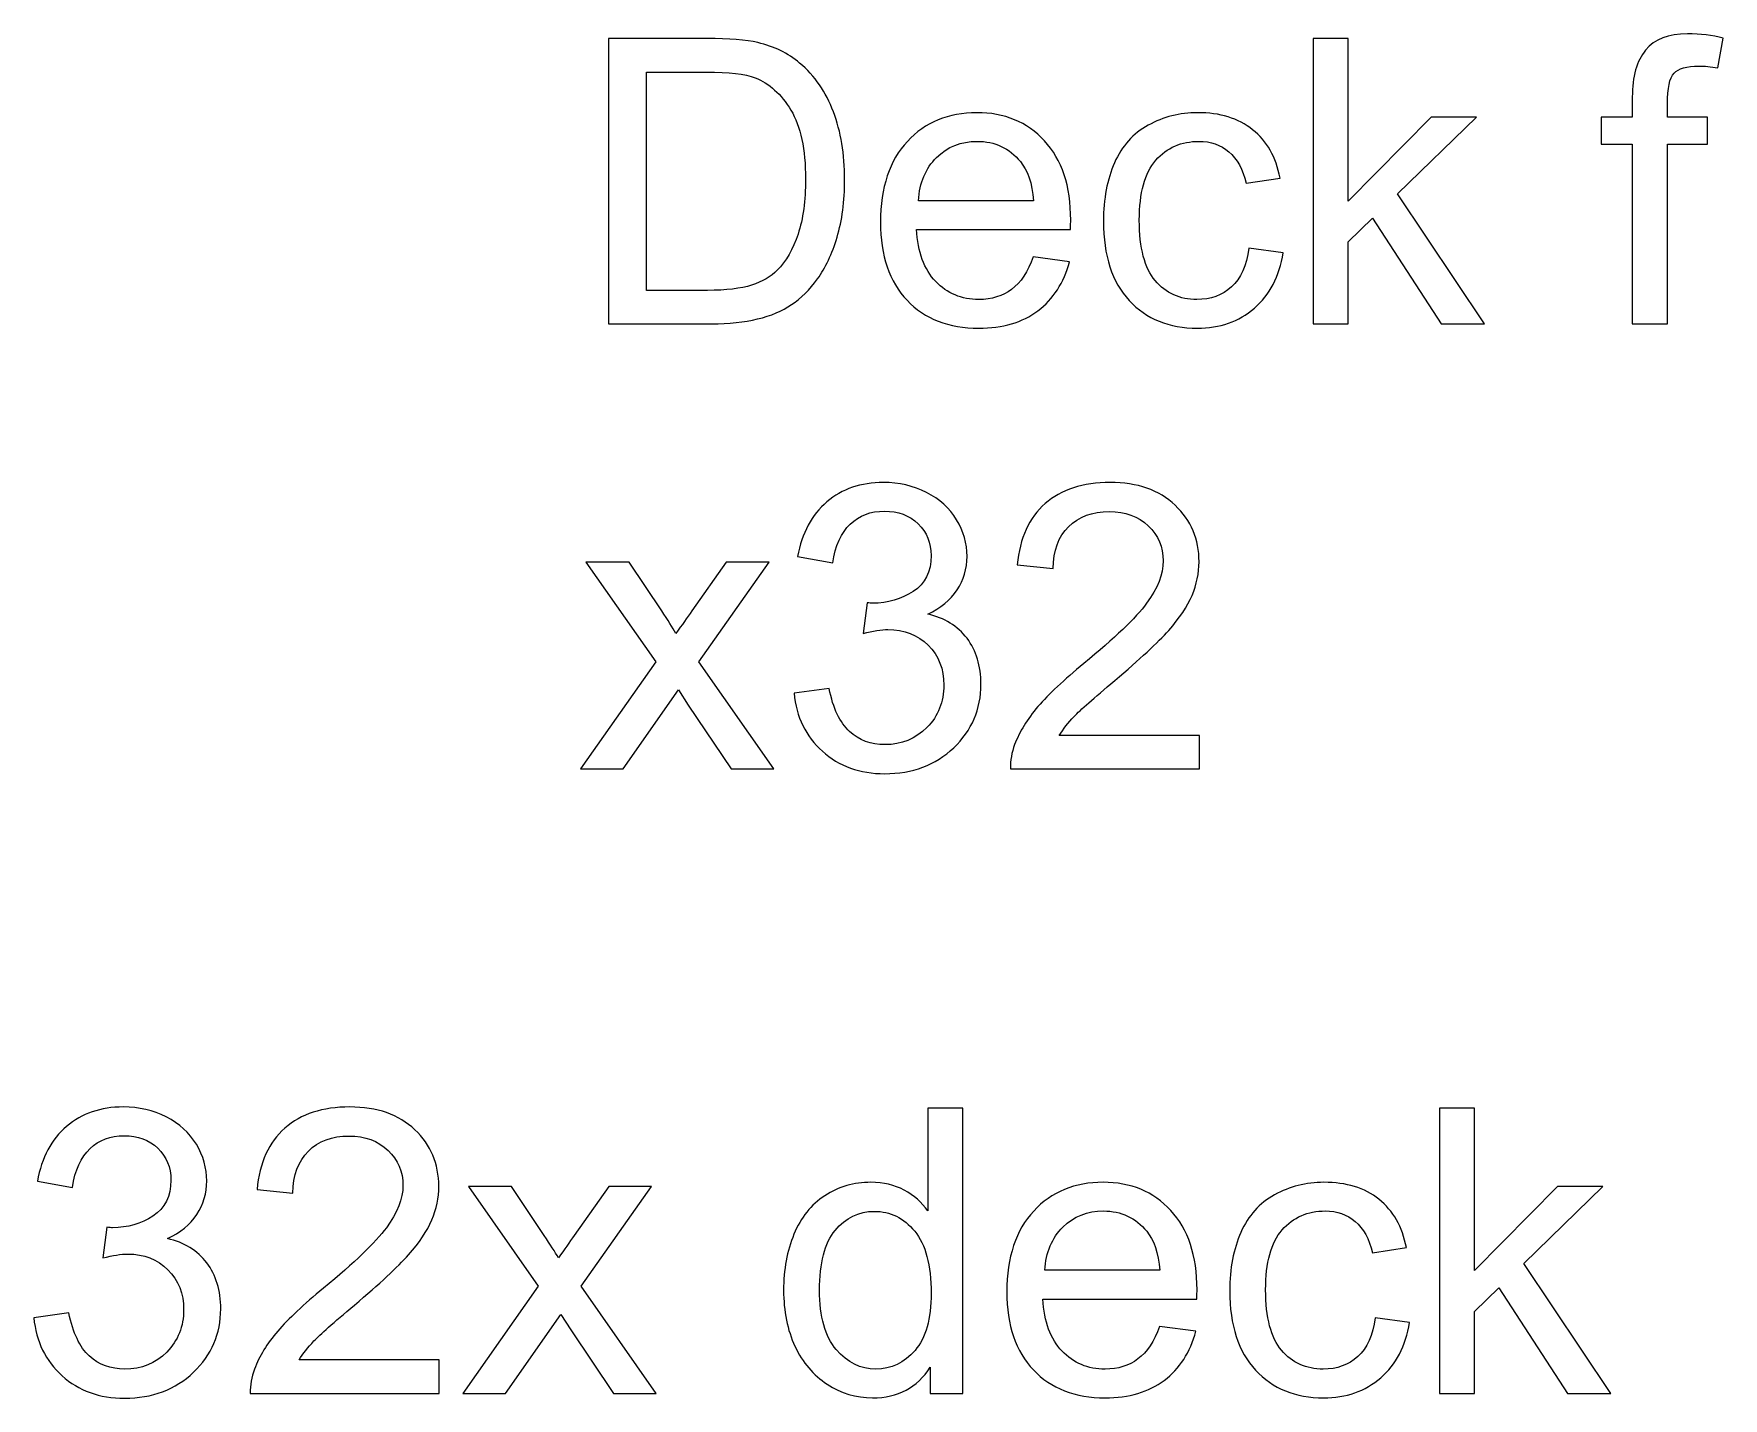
# Model space of a CAD drawing. Header units: inches. Extents: x -60.4 to -14.9, y -20.3 to 14.1.
# Drawn here: x -33.434 to -32.728, y 8.325 to 8.896 of the extents above; entities that cross this region are included whole.
import ezdxf

# ---------------------------------------------------------------- set-up
doc = ezdxf.new("R2010")
doc.units = ezdxf.units.IN
doc.header["$MEASUREMENT"] = 0
doc.layers.add('Master Desktop', color=7, linetype='Continuous', plot=False)

msp = doc.modelspace()

# ---------------------------------------------------------------- linework, layer by layer
at = {"layer": 'Master Desktop', "color": 155}
for points, knots in [([(-33.19383, 8.7748), (-33.19383, 8.7748), (-33.19383, 8.89413), (-33.19383, 8.89413), (-33.19383, 8.89413), (-33.19383, 8.89413), (-33.15272, 8.89413), (-33.15272, 8.89413), (-33.15272, 8.89413), (-33.14344, 8.89413), (-33.13636, 8.89358), (-33.13147, 8.89244), (-33.13147, 8.89244), (-33.12463, 8.89086), (-33.1188, 8.888), (-33.11397, 8.88389), (-33.11397, 8.88389), (-33.10766, 8.87855), (-33.10297, 8.87178), (-33.09986, 8.8635), (-33.09986, 8.8635), (-33.09672, 8.85522), (-33.09516, 8.84575), (-33.09516, 8.83511), (-33.09516, 8.83511), (-33.09516, 8.82605), (-33.09622, 8.81802), (-33.09833, 8.81102), (-33.09833, 8.81102), (-33.10044, 8.80402), (-33.10316, 8.79822), (-33.10647, 8.79364), (-33.10647, 8.79364), (-33.1098, 8.78905), (-33.11341, 8.78544), (-33.11736, 8.78283), (-33.11736, 8.78283), (-33.12127, 8.78019), (-33.12602, 8.77819), (-33.13158, 8.77683), (-33.13158, 8.77683), (-33.13716, 8.77547), (-33.14355, 8.7748), (-33.15077, 8.7748), (-33.15077, 8.7748), (-33.15077, 8.7748), (-33.19383, 8.7748), (-33.19383, 8.7748)], [0, 0, 0, 0, 0.076923, 0.076923, 0.076923, 0.076923, 0.153846, 0.153846, 0.153846, 0.153846, 0.230769, 0.230769, 0.230769, 0.230769, 0.307692, 0.307692, 0.307692, 0.307692, 0.384615, 0.384615, 0.384615, 0.384615, 0.461538, 0.461538, 0.461538, 0.461538, 0.538462, 0.538462, 0.538462, 0.538462, 0.615385, 0.615385, 0.615385, 0.615385, 0.692308, 0.692308, 0.692308, 0.692308, 0.769231, 0.769231, 0.769231, 0.769231, 0.846154, 0.846154, 0.846154, 0.846154, 1, 1, 1, 1]), ([(-32.89922, 8.7748), (-32.89922, 8.7748), (-32.89922, 8.89413), (-32.89922, 8.89413), (-32.89922, 8.89413), (-32.89922, 8.89413), (-32.88456, 8.89413), (-32.88456, 8.89413), (-32.88456, 8.89413), (-32.88456, 8.89413), (-32.88456, 8.82617), (-32.88456, 8.82617), (-32.88456, 8.82617), (-32.88456, 8.82617), (-32.84989, 8.8613), (-32.84989, 8.8613), (-32.84989, 8.8613), (-32.84989, 8.8613), (-32.83094, 8.8613), (-32.83094, 8.8613), (-32.83094, 8.8613), (-32.83094, 8.8613), (-32.86394, 8.82917), (-32.86394, 8.82917), (-32.86394, 8.82917), (-32.86394, 8.82917), (-32.82761, 8.7748), (-32.82761, 8.7748), (-32.82761, 8.7748), (-32.82761, 8.7748), (-32.84567, 8.7748), (-32.84567, 8.7748), (-32.84567, 8.7748), (-32.84567, 8.7748), (-32.87439, 8.819), (-32.87439, 8.819), (-32.87439, 8.819), (-32.87439, 8.819), (-32.88456, 8.80911), (-32.88456, 8.80911), (-32.88456, 8.80911), (-32.88456, 8.80911), (-32.88456, 8.7748), (-32.88456, 8.7748), (-32.88456, 8.7748), (-32.88456, 8.7748), (-32.89922, 8.7748), (-32.89922, 8.7748)], [0, 0, 0, 0, 0.076923, 0.076923, 0.076923, 0.076923, 0.153846, 0.153846, 0.153846, 0.153846, 0.230769, 0.230769, 0.230769, 0.230769, 0.307692, 0.307692, 0.307692, 0.307692, 0.384615, 0.384615, 0.384615, 0.384615, 0.461538, 0.461538, 0.461538, 0.461538, 0.538462, 0.538462, 0.538462, 0.538462, 0.615385, 0.615385, 0.615385, 0.615385, 0.692308, 0.692308, 0.692308, 0.692308, 0.769231, 0.769231, 0.769231, 0.769231, 0.846154, 0.846154, 0.846154, 0.846154, 1, 1, 1, 1]), ([(-32.7658, 8.7748), (-32.7658, 8.7748), (-32.7658, 8.84997), (-32.7658, 8.84997), (-32.7658, 8.84997), (-32.7658, 8.84997), (-32.7788, 8.84997), (-32.7788, 8.84997), (-32.7788, 8.84997), (-32.7788, 8.84997), (-32.7788, 8.8613), (-32.7788, 8.8613), (-32.7788, 8.8613), (-32.7788, 8.8613), (-32.7658, 8.8613), (-32.7658, 8.8613), (-32.7658, 8.8613), (-32.7658, 8.8613), (-32.7658, 8.86967), (-32.7658, 8.86967), (-32.7658, 8.86967), (-32.7658, 8.87822), (-32.76394, 8.88478), (-32.76024, 8.8893), (-32.76024, 8.8893), (-32.75655, 8.89386), (-32.75072, 8.89613), (-32.74272, 8.89613), (-32.74272, 8.89613), (-32.73733, 8.89613), (-32.73236, 8.89552), (-32.7278, 8.8943), (-32.7278, 8.8943), (-32.7278, 8.8943), (-32.73008, 8.88191), (-32.73008, 8.88191), (-32.73008, 8.88191), (-32.73297, 8.88239), (-32.73561, 8.88263), (-32.738, 8.88263), (-32.738, 8.88263), (-32.74305, 8.88263), (-32.74652, 8.88163), (-32.74836, 8.87963), (-32.74836, 8.87963), (-32.75022, 8.87763), (-32.75113, 8.87339), (-32.75113, 8.86689), (-32.75113, 8.86689), (-32.75113, 8.86689), (-32.75113, 8.8613), (-32.75113, 8.8613), (-32.75113, 8.8613), (-32.75113, 8.8613), (-32.7343, 8.8613), (-32.7343, 8.8613), (-32.7343, 8.8613), (-32.7343, 8.8613), (-32.7343, 8.84997), (-32.7343, 8.84997), (-32.7343, 8.84997), (-32.7343, 8.84997), (-32.75113, 8.84997), (-32.75113, 8.84997), (-32.75113, 8.84997), (-32.75113, 8.84997), (-32.75113, 8.7748), (-32.75113, 8.7748), (-32.75113, 8.7748), (-32.75113, 8.7748), (-32.7658, 8.7748), (-32.7658, 8.7748)], [0, 0, 0, 0, 0.052632, 0.052632, 0.052632, 0.052632, 0.105263, 0.105263, 0.105263, 0.105263, 0.157895, 0.157895, 0.157895, 0.157895, 0.210526, 0.210526, 0.210526, 0.210526, 0.263158, 0.263158, 0.263158, 0.263158, 0.315789, 0.315789, 0.315789, 0.315789, 0.368421, 0.368421, 0.368421, 0.368421, 0.421053, 0.421053, 0.421053, 0.421053, 0.473684, 0.473684, 0.473684, 0.473684, 0.526316, 0.526316, 0.526316, 0.526316, 0.578947, 0.578947, 0.578947, 0.578947, 0.631579, 0.631579, 0.631579, 0.631579, 0.684211, 0.684211, 0.684211, 0.684211, 0.736842, 0.736842, 0.736842, 0.736842, 0.789474, 0.789474, 0.789474, 0.789474, 0.842105, 0.842105, 0.842105, 0.842105, 0.894737, 0.894737, 0.894737, 0.894737, 1, 1, 1, 1]), ([(-33.178, 8.7888), (-33.178, 8.7888), (-33.15255, 8.7888), (-33.15255, 8.7888), (-33.15255, 8.7888), (-33.14469, 8.7888), (-33.13852, 8.78952), (-33.13405, 8.791), (-33.13405, 8.791), (-33.12958, 8.79247), (-33.12602, 8.79452), (-33.12336, 8.79719), (-33.12336, 8.79719), (-33.11963, 8.80094), (-33.11672, 8.806), (-33.11463, 8.81233), (-33.11463, 8.81233), (-33.11255, 8.81867), (-33.1115, 8.82633), (-33.1115, 8.83536), (-33.1115, 8.83536), (-33.1115, 8.84786), (-33.11355, 8.85747), (-33.11763, 8.86419), (-33.11763, 8.86419), (-33.12172, 8.87091), (-33.12669, 8.87541), (-33.13255, 8.87769), (-33.13255, 8.87769), (-33.13677, 8.87933), (-33.14358, 8.88013), (-33.15297, 8.88013), (-33.15297, 8.88013), (-33.15297, 8.88013), (-33.178, 8.88013), (-33.178, 8.88013), (-33.178, 8.88013), (-33.178, 8.88013), (-33.178, 8.7888), (-33.178, 8.7888)], [0, 0, 0, 0, 0.090909, 0.090909, 0.090909, 0.090909, 0.181818, 0.181818, 0.181818, 0.181818, 0.272727, 0.272727, 0.272727, 0.272727, 0.363636, 0.363636, 0.363636, 0.363636, 0.454545, 0.454545, 0.454545, 0.454545, 0.545455, 0.545455, 0.545455, 0.545455, 0.636364, 0.636364, 0.636364, 0.636364, 0.727273, 0.727273, 0.727273, 0.727273, 0.818182, 0.818182, 0.818182, 0.818182, 1, 1, 1, 1]), ([(-33.0163, 8.8028), (-33.0163, 8.8028), (-33.00114, 8.8008), (-33.00114, 8.8008), (-33.00114, 8.8008), (-33.0035, 8.792), (-33.00791, 8.78514), (-33.01436, 8.78028), (-33.01436, 8.78028), (-33.0208, 8.77541), (-33.02903, 8.77297), (-33.03906, 8.77297), (-33.03906, 8.77297), (-33.05167, 8.77297), (-33.06167, 8.77686), (-33.06906, 8.78464), (-33.06906, 8.78464), (-33.07644, 8.79239), (-33.08014, 8.8033), (-33.08014, 8.81733), (-33.08014, 8.81733), (-33.08014, 8.83183), (-33.07641, 8.84311), (-33.06894, 8.85111), (-33.06894, 8.85111), (-33.06147, 8.85913), (-33.05178, 8.86313), (-33.03986, 8.86313), (-33.03986, 8.86313), (-33.02833, 8.86313), (-33.01891, 8.85922), (-33.01161, 8.85136), (-33.01161, 8.85136), (-33.0043, 8.8435), (-33.00064, 8.83244), (-33.00064, 8.81819), (-33.00064, 8.81819), (-33.00064, 8.81733), (-33.00067, 8.81602), (-33.00072, 8.8143), (-33.00072, 8.8143), (-33.00072, 8.8143), (-33.06514, 8.8143), (-33.06514, 8.8143), (-33.06514, 8.8143), (-33.06458, 8.80483), (-33.06191, 8.79755), (-33.05708, 8.79252), (-33.05708, 8.79252), (-33.05228, 8.7875), (-33.04625, 8.78497), (-33.03906, 8.78497), (-33.03906, 8.78497), (-33.03369, 8.78497), (-33.02911, 8.78639), (-33.02533, 8.78922), (-33.02533, 8.78922), (-33.02153, 8.79205), (-33.01853, 8.79658), (-33.0163, 8.8028)], [0, 0, 0, 0, 0.0625, 0.0625, 0.0625, 0.0625, 0.125, 0.125, 0.125, 0.125, 0.1875, 0.1875, 0.1875, 0.1875, 0.25, 0.25, 0.25, 0.25, 0.3125, 0.3125, 0.3125, 0.3125, 0.375, 0.375, 0.375, 0.375, 0.4375, 0.4375, 0.4375, 0.4375, 0.5, 0.5, 0.5, 0.5, 0.5625, 0.5625, 0.5625, 0.5625, 0.625, 0.625, 0.625, 0.625, 0.6875, 0.6875, 0.6875, 0.6875, 0.75, 0.75, 0.75, 0.75, 0.8125, 0.8125, 0.8125, 0.8125, 0.875, 0.875, 0.875, 0.875, 1, 1, 1, 1]), ([(-32.92611, 8.80647), (-32.92611, 8.80647), (-32.91178, 8.80447), (-32.91178, 8.80447), (-32.91178, 8.80447), (-32.91336, 8.79461), (-32.91736, 8.78691), (-32.92383, 8.78133), (-32.92383, 8.78133), (-32.93031, 8.77575), (-32.93828, 8.77297), (-32.94769, 8.77297), (-32.94769, 8.77297), (-32.9595, 8.77297), (-32.969, 8.77683), (-32.97617, 8.78455), (-32.97617, 8.78455), (-32.98336, 8.79228), (-32.98694, 8.80333), (-32.98694, 8.81772), (-32.98694, 8.81772), (-32.98694, 8.82705), (-32.98539, 8.83519), (-32.9823, 8.84219), (-32.9823, 8.84219), (-32.97922, 8.84917), (-32.97453, 8.85441), (-32.96819, 8.85789), (-32.96819, 8.85789), (-32.96189, 8.86139), (-32.95503, 8.86313), (-32.94758, 8.86313), (-32.94758, 8.86313), (-32.93822, 8.86313), (-32.93053, 8.86078), (-32.92458, 8.85602), (-32.92458, 8.85602), (-32.91861, 8.85128), (-32.91478, 8.84452), (-32.91311, 8.8358), (-32.91311, 8.8358), (-32.91311, 8.8358), (-32.92728, 8.83364), (-32.92728, 8.83364), (-32.92728, 8.83364), (-32.92864, 8.83944), (-32.93103, 8.8438), (-32.9345, 8.84675), (-32.9345, 8.84675), (-32.93794, 8.84967), (-32.94211, 8.85114), (-32.947, 8.85114), (-32.947, 8.85114), (-32.95439, 8.85114), (-32.96039, 8.8485), (-32.96503, 8.84322), (-32.96503, 8.84322), (-32.96964, 8.83791), (-32.97194, 8.82958), (-32.97194, 8.81814), (-32.97194, 8.81814), (-32.97194, 8.80652), (-32.96972, 8.79811), (-32.96528, 8.79286), (-32.96528, 8.79286), (-32.9608, 8.78761), (-32.955, 8.78497), (-32.94786, 8.78497), (-32.94786, 8.78497), (-32.94208, 8.78497), (-32.93728, 8.78672), (-32.93344, 8.79025), (-32.93344, 8.79025), (-32.92958, 8.79375), (-32.92714, 8.79917), (-32.92611, 8.80647)], [0, 0, 0, 0, 0.05, 0.05, 0.05, 0.05, 0.1, 0.1, 0.1, 0.1, 0.15, 0.15, 0.15, 0.15, 0.2, 0.2, 0.2, 0.2, 0.25, 0.25, 0.25, 0.25, 0.3, 0.3, 0.3, 0.3, 0.35, 0.35, 0.35, 0.35, 0.4, 0.4, 0.4, 0.4, 0.45, 0.45, 0.45, 0.45, 0.5, 0.5, 0.5, 0.5, 0.55, 0.55, 0.55, 0.55, 0.6, 0.6, 0.6, 0.6, 0.65, 0.65, 0.65, 0.65, 0.7, 0.7, 0.7, 0.7, 0.75, 0.75, 0.75, 0.75, 0.8, 0.8, 0.8, 0.8, 0.85, 0.85, 0.85, 0.85, 0.9, 0.9, 0.9, 0.9, 1, 1, 1, 1]), ([(-33.0643, 8.8263), (-33.0643, 8.8263), (-33.01614, 8.8263), (-33.01614, 8.8263), (-33.01614, 8.8263), (-33.01678, 8.83358), (-33.01864, 8.83902), (-33.02167, 8.84267), (-33.02167, 8.84267), (-33.0263, 8.8483), (-33.03236, 8.85114), (-33.03978, 8.85114), (-33.03978, 8.85114), (-33.0465, 8.85114), (-33.05214, 8.84889), (-33.05672, 8.84439), (-33.05672, 8.84439), (-33.06128, 8.83989), (-33.0638, 8.83386), (-33.0643, 8.8263)], [0, 0, 0, 0, 0.166667, 0.166667, 0.166667, 0.166667, 0.333333, 0.333333, 0.333333, 0.333333, 0.5, 0.5, 0.5, 0.5, 0.666667, 0.666667, 0.666667, 0.666667, 1, 1, 1, 1]), ([(-33.11633, 8.62028), (-33.11633, 8.62028), (-33.10166, 8.62228), (-33.10166, 8.62228), (-33.10166, 8.62228), (-33.09996, 8.61394), (-33.09713, 8.60794), (-33.09311, 8.60428), (-33.09311, 8.60428), (-33.08908, 8.60061), (-33.08413, 8.59878), (-33.07827, 8.59878), (-33.07827, 8.59878), (-33.07133, 8.59878), (-33.06546, 8.60117), (-33.06074, 8.60594), (-33.06074, 8.60594), (-33.05602, 8.61072), (-33.05366, 8.61664), (-33.05366, 8.62369), (-33.05366, 8.62369), (-33.05366, 8.63042), (-33.05585, 8.63597), (-33.06027, 8.64036), (-33.06027, 8.64036), (-33.06466, 8.64472), (-33.07024, 8.64691), (-33.07705, 8.64691), (-33.07705, 8.64691), (-33.07983, 8.64691), (-33.08327, 8.64636), (-33.08741, 8.64528), (-33.08741, 8.64528), (-33.08741, 8.64528), (-33.08577, 8.65811), (-33.08577, 8.65811), (-33.08577, 8.65811), (-33.0848, 8.658), (-33.08399, 8.65794), (-33.08341, 8.65794), (-33.08341, 8.65794), (-33.07713, 8.65794), (-33.07152, 8.65958), (-33.06649, 8.66283), (-33.06649, 8.66283), (-33.06149, 8.66608), (-33.05899, 8.67108), (-33.05899, 8.67783), (-33.05899, 8.67783), (-33.05899, 8.68319), (-33.06083, 8.68764), (-33.06446, 8.69117), (-33.06446, 8.69117), (-33.06811, 8.69469), (-33.0728, 8.69644), (-33.07855, 8.69644), (-33.07855, 8.69644), (-33.08427, 8.69644), (-33.08902, 8.69464), (-33.09283, 8.69103), (-33.09283, 8.69103), (-33.09663, 8.68741), (-33.09908, 8.682), (-33.10016, 8.67478), (-33.10016, 8.67478), (-33.10016, 8.67478), (-33.11483, 8.67744), (-33.11483, 8.67744), (-33.11483, 8.67744), (-33.11302, 8.68728), (-33.10896, 8.69491), (-33.10261, 8.70033), (-33.10261, 8.70033), (-33.09627, 8.70575), (-33.08835, 8.70844), (-33.07891, 8.70844), (-33.07891, 8.70844), (-33.07241, 8.70844), (-33.06641, 8.70706), (-33.06094, 8.70425), (-33.06094, 8.70425), (-33.05544, 8.70147), (-33.05124, 8.69767), (-33.04835, 8.69286), (-33.04835, 8.69286), (-33.04544, 8.68803), (-33.04399, 8.68291), (-33.04399, 8.6775), (-33.04399, 8.6775), (-33.04399, 8.67236), (-33.04538, 8.66769), (-33.04813, 8.66347), (-33.04813, 8.66347), (-33.05091, 8.65925), (-33.05502, 8.65589), (-33.06044, 8.65339), (-33.06044, 8.65339), (-33.05338, 8.65178), (-33.04791, 8.64839), (-33.04399, 8.64325), (-33.04399, 8.64325), (-33.04011, 8.63814), (-33.03816, 8.63169), (-33.03816, 8.624), (-33.03816, 8.624), (-33.03816, 8.61358), (-33.04196, 8.60472), (-33.04955, 8.59747), (-33.04955, 8.59747), (-33.05716, 8.59022), (-33.06677, 8.58661), (-33.07838, 8.58661), (-33.07838, 8.58661), (-33.08885, 8.58661), (-33.09755, 8.58975), (-33.10446, 8.596), (-33.10446, 8.596), (-33.11141, 8.60225), (-33.11535, 8.61033), (-33.11633, 8.62028)], [0, 0, 0, 0, 0.032258, 0.032258, 0.032258, 0.032258, 0.064516, 0.064516, 0.064516, 0.064516, 0.096774, 0.096774, 0.096774, 0.096774, 0.129032, 0.129032, 0.129032, 0.129032, 0.16129, 0.16129, 0.16129, 0.16129, 0.193548, 0.193548, 0.193548, 0.193548, 0.225806, 0.225806, 0.225806, 0.225806, 0.258065, 0.258065, 0.258065, 0.258065, 0.290323, 0.290323, 0.290323, 0.290323, 0.322581, 0.322581, 0.322581, 0.322581, 0.354839, 0.354839, 0.354839, 0.354839, 0.387097, 0.387097, 0.387097, 0.387097, 0.419355, 0.419355, 0.419355, 0.419355, 0.451613, 0.451613, 0.451613, 0.451613, 0.483871, 0.483871, 0.483871, 0.483871, 0.516129, 0.516129, 0.516129, 0.516129, 0.548387, 0.548387, 0.548387, 0.548387, 0.580645, 0.580645, 0.580645, 0.580645, 0.612903, 0.612903, 0.612903, 0.612903, 0.645161, 0.645161, 0.645161, 0.645161, 0.677419, 0.677419, 0.677419, 0.677419, 0.709677, 0.709677, 0.709677, 0.709677, 0.741935, 0.741935, 0.741935, 0.741935, 0.774194, 0.774194, 0.774194, 0.774194, 0.806452, 0.806452, 0.806452, 0.806452, 0.83871, 0.83871, 0.83871, 0.83871, 0.870968, 0.870968, 0.870968, 0.870968, 0.903226, 0.903226, 0.903226, 0.903226, 0.935484, 0.935484, 0.935484, 0.935484, 1, 1, 1, 1]), ([(-32.9468, 8.60261), (-32.9468, 8.60261), (-32.9468, 8.58861), (-32.9468, 8.58861), (-32.9468, 8.58861), (-32.9468, 8.58861), (-33.0258, 8.58861), (-33.0258, 8.58861), (-33.0258, 8.58861), (-33.02591, 8.59214), (-33.02533, 8.59553), (-33.02408, 8.5988), (-33.02408, 8.5988), (-33.02205, 8.60417), (-33.0188, 8.60947), (-33.01433, 8.61467), (-33.01433, 8.61467), (-33.00985, 8.61986), (-33.00347, 8.62586), (-32.99516, 8.63267), (-32.99516, 8.63267), (-32.98224, 8.6433), (-32.97347, 8.65172), (-32.96889, 8.65794), (-32.96889, 8.65794), (-32.96427, 8.66417), (-32.96197, 8.67006), (-32.96197, 8.67561), (-32.96197, 8.67561), (-32.96197, 8.68141), (-32.96405, 8.6863), (-32.96822, 8.6903), (-32.96822, 8.6903), (-32.97239, 8.69428), (-32.97783, 8.69628), (-32.98452, 8.69628), (-32.98452, 8.69628), (-32.99161, 8.69628), (-32.99727, 8.69417), (-33.00152, 8.68994), (-33.00152, 8.68994), (-33.00577, 8.68575), (-33.00791, 8.67991), (-33.00797, 8.67244), (-33.00797, 8.67244), (-33.00797, 8.67244), (-33.02297, 8.67394), (-33.02297, 8.67394), (-33.02297, 8.67394), (-33.02194, 8.68517), (-33.01805, 8.69372), (-33.01133, 8.69961), (-33.01133, 8.69961), (-33.00458, 8.7055), (-32.99555, 8.70844), (-32.98419, 8.70844), (-32.98419, 8.70844), (-32.97274, 8.70844), (-32.96366, 8.70528), (-32.957, 8.69891), (-32.957, 8.69891), (-32.9503, 8.69256), (-32.94697, 8.68467), (-32.94697, 8.67528), (-32.94697, 8.67528), (-32.94697, 8.6705), (-32.94794, 8.6658), (-32.94991, 8.66119), (-32.94991, 8.66119), (-32.95186, 8.65656), (-32.95511, 8.65169), (-32.95963, 8.64658), (-32.95963, 8.64658), (-32.96419, 8.6415), (-32.97172, 8.63447), (-32.98222, 8.62558), (-32.98222, 8.62558), (-32.99102, 8.61819), (-32.99669, 8.61319), (-32.99919, 8.61056), (-32.99919, 8.61056), (-33.00169, 8.60792), (-33.00374, 8.60528), (-33.00539, 8.60261), (-33.00539, 8.60261), (-33.00539, 8.60261), (-32.9468, 8.60261), (-32.9468, 8.60261)], [0, 0, 0, 0, 0.043478, 0.043478, 0.043478, 0.043478, 0.086957, 0.086957, 0.086957, 0.086957, 0.130435, 0.130435, 0.130435, 0.130435, 0.173913, 0.173913, 0.173913, 0.173913, 0.217391, 0.217391, 0.217391, 0.217391, 0.26087, 0.26087, 0.26087, 0.26087, 0.304348, 0.304348, 0.304348, 0.304348, 0.347826, 0.347826, 0.347826, 0.347826, 0.391304, 0.391304, 0.391304, 0.391304, 0.434783, 0.434783, 0.434783, 0.434783, 0.478261, 0.478261, 0.478261, 0.478261, 0.521739, 0.521739, 0.521739, 0.521739, 0.565217, 0.565217, 0.565217, 0.565217, 0.608696, 0.608696, 0.608696, 0.608696, 0.652174, 0.652174, 0.652174, 0.652174, 0.695652, 0.695652, 0.695652, 0.695652, 0.73913, 0.73913, 0.73913, 0.73913, 0.782609, 0.782609, 0.782609, 0.782609, 0.826087, 0.826087, 0.826087, 0.826087, 0.869565, 0.869565, 0.869565, 0.869565, 0.913043, 0.913043, 0.913043, 0.913043, 1, 1, 1, 1]), ([(-33.20566, 8.58861), (-33.20566, 8.58861), (-33.17408, 8.63342), (-33.17408, 8.63342), (-33.17408, 8.63342), (-33.17408, 8.63342), (-33.20333, 8.67511), (-33.20333, 8.67511), (-33.20333, 8.67511), (-33.20333, 8.67511), (-33.1853, 8.67511), (-33.1853, 8.67511), (-33.1853, 8.67511), (-33.1853, 8.67511), (-33.17163, 8.65469), (-33.17163, 8.65469), (-33.17163, 8.65469), (-33.16911, 8.65086), (-33.16711, 8.64775), (-33.16569, 8.6453), (-33.16569, 8.6453), (-33.16322, 8.64878), (-33.16102, 8.65191), (-33.15905, 8.65472), (-33.15905, 8.65472), (-33.15905, 8.65472), (-33.14466, 8.67511), (-33.14466, 8.67511), (-33.14466, 8.67511), (-33.14466, 8.67511), (-33.12674, 8.67511), (-33.12674, 8.67511), (-33.12674, 8.67511), (-33.12674, 8.67511), (-33.15616, 8.63342), (-33.15616, 8.63342), (-33.15616, 8.63342), (-33.15616, 8.63342), (-33.12483, 8.58861), (-33.12483, 8.58861), (-33.12483, 8.58861), (-33.12483, 8.58861), (-33.14266, 8.58861), (-33.14266, 8.58861), (-33.14266, 8.58861), (-33.14266, 8.58861), (-33.16055, 8.61528), (-33.16055, 8.61528), (-33.16055, 8.61528), (-33.16055, 8.61528), (-33.16463, 8.62169), (-33.16463, 8.62169), (-33.16463, 8.62169), (-33.16463, 8.62169), (-33.18774, 8.58861), (-33.18774, 8.58861), (-33.18774, 8.58861), (-33.18774, 8.58861), (-33.20566, 8.58861), (-33.20566, 8.58861)], [0, 0, 0, 0, 0.0625, 0.0625, 0.0625, 0.0625, 0.125, 0.125, 0.125, 0.125, 0.1875, 0.1875, 0.1875, 0.1875, 0.25, 0.25, 0.25, 0.25, 0.3125, 0.3125, 0.3125, 0.3125, 0.375, 0.375, 0.375, 0.375, 0.4375, 0.4375, 0.4375, 0.4375, 0.5, 0.5, 0.5, 0.5, 0.5625, 0.5625, 0.5625, 0.5625, 0.625, 0.625, 0.625, 0.625, 0.6875, 0.6875, 0.6875, 0.6875, 0.75, 0.75, 0.75, 0.75, 0.8125, 0.8125, 0.8125, 0.8125, 0.875, 0.875, 0.875, 0.875, 1, 1, 1, 1]), ([(-33.4342, 8.35904), (-33.4342, 8.35904), (-33.41954, 8.36104), (-33.41954, 8.36104), (-33.41954, 8.36104), (-33.41784, 8.3527), (-33.41501, 8.3467), (-33.41098, 8.34304), (-33.41098, 8.34304), (-33.40696, 8.33937), (-33.40201, 8.33754), (-33.39615, 8.33754), (-33.39615, 8.33754), (-33.3892, 8.33754), (-33.38334, 8.33993), (-33.37862, 8.3447), (-33.37862, 8.3447), (-33.3739, 8.34948), (-33.37154, 8.3554), (-33.37154, 8.36245), (-33.37154, 8.36245), (-33.37154, 8.36918), (-33.37373, 8.37473), (-33.37815, 8.37912), (-33.37815, 8.37912), (-33.38254, 8.38348), (-33.38812, 8.38567), (-33.39493, 8.38567), (-33.39493, 8.38567), (-33.3977, 8.38567), (-33.40115, 8.38512), (-33.40529, 8.38404), (-33.40529, 8.38404), (-33.40529, 8.38404), (-33.40365, 8.39687), (-33.40365, 8.39687), (-33.40365, 8.39687), (-33.40268, 8.39676), (-33.40187, 8.3967), (-33.40129, 8.3967), (-33.40129, 8.3967), (-33.39501, 8.3967), (-33.3894, 8.39834), (-33.38437, 8.40159), (-33.38437, 8.40159), (-33.37937, 8.40484), (-33.37687, 8.40984), (-33.37687, 8.41659), (-33.37687, 8.41659), (-33.37687, 8.42195), (-33.3787, 8.4264), (-33.38234, 8.42993), (-33.38234, 8.42993), (-33.38598, 8.43345), (-33.39068, 8.4352), (-33.39643, 8.4352), (-33.39643, 8.4352), (-33.40215, 8.4352), (-33.4069, 8.4334), (-33.4107, 8.42979), (-33.4107, 8.42979), (-33.41451, 8.42617), (-33.41696, 8.42076), (-33.41804, 8.41354), (-33.41804, 8.41354), (-33.41804, 8.41354), (-33.4327, 8.4162), (-33.4327, 8.4162), (-33.4327, 8.4162), (-33.4309, 8.42604), (-33.42684, 8.43367), (-33.42048, 8.43909), (-33.42048, 8.43909), (-33.41415, 8.44451), (-33.40623, 8.4472), (-33.39679, 8.4472), (-33.39679, 8.4472), (-33.39029, 8.4472), (-33.38429, 8.44581), (-33.37881, 8.44301), (-33.37881, 8.44301), (-33.37331, 8.44023), (-33.36912, 8.43643), (-33.36623, 8.43162), (-33.36623, 8.43162), (-33.36331, 8.42679), (-33.36187, 8.42167), (-33.36187, 8.41626), (-33.36187, 8.41626), (-33.36187, 8.41112), (-33.36326, 8.40645), (-33.36601, 8.40223), (-33.36601, 8.40223), (-33.36879, 8.39801), (-33.3729, 8.39465), (-33.37831, 8.39215), (-33.37831, 8.39215), (-33.37126, 8.39054), (-33.36579, 8.38715), (-33.36187, 8.38201), (-33.36187, 8.38201), (-33.35798, 8.3769), (-33.35604, 8.37045), (-33.35604, 8.36276), (-33.35604, 8.36276), (-33.35604, 8.35234), (-33.35984, 8.34348), (-33.36743, 8.33623), (-33.36743, 8.33623), (-33.37504, 8.32898), (-33.38465, 8.32537), (-33.39626, 8.32537), (-33.39626, 8.32537), (-33.40673, 8.32537), (-33.41543, 8.32851), (-33.42234, 8.33476), (-33.42234, 8.33476), (-33.42929, 8.34101), (-33.43323, 8.34909), (-33.4342, 8.35904)], [0, 0, 0, 0, 0.032258, 0.032258, 0.032258, 0.032258, 0.064516, 0.064516, 0.064516, 0.064516, 0.096774, 0.096774, 0.096774, 0.096774, 0.129032, 0.129032, 0.129032, 0.129032, 0.16129, 0.16129, 0.16129, 0.16129, 0.193548, 0.193548, 0.193548, 0.193548, 0.225806, 0.225806, 0.225806, 0.225806, 0.258065, 0.258065, 0.258065, 0.258065, 0.290323, 0.290323, 0.290323, 0.290323, 0.322581, 0.322581, 0.322581, 0.322581, 0.354839, 0.354839, 0.354839, 0.354839, 0.387097, 0.387097, 0.387097, 0.387097, 0.419355, 0.419355, 0.419355, 0.419355, 0.451613, 0.451613, 0.451613, 0.451613, 0.483871, 0.483871, 0.483871, 0.483871, 0.516129, 0.516129, 0.516129, 0.516129, 0.548387, 0.548387, 0.548387, 0.548387, 0.580645, 0.580645, 0.580645, 0.580645, 0.612903, 0.612903, 0.612903, 0.612903, 0.645161, 0.645161, 0.645161, 0.645161, 0.677419, 0.677419, 0.677419, 0.677419, 0.709677, 0.709677, 0.709677, 0.709677, 0.741935, 0.741935, 0.741935, 0.741935, 0.774194, 0.774194, 0.774194, 0.774194, 0.806452, 0.806452, 0.806452, 0.806452, 0.83871, 0.83871, 0.83871, 0.83871, 0.870968, 0.870968, 0.870968, 0.870968, 0.903226, 0.903226, 0.903226, 0.903226, 0.935484, 0.935484, 0.935484, 0.935484, 1, 1, 1, 1]), ([(-33.26468, 8.34137), (-33.26468, 8.34137), (-33.26468, 8.32737), (-33.26468, 8.32737), (-33.26468, 8.32737), (-33.26468, 8.32737), (-33.34368, 8.32737), (-33.34368, 8.32737), (-33.34368, 8.32737), (-33.34379, 8.3309), (-33.3432, 8.33429), (-33.34196, 8.33756), (-33.34196, 8.33756), (-33.33993, 8.34293), (-33.33668, 8.34823), (-33.3322, 8.35343), (-33.3322, 8.35343), (-33.32773, 8.35862), (-33.32135, 8.36462), (-33.31304, 8.37143), (-33.31304, 8.37143), (-33.30012, 8.38206), (-33.29135, 8.39048), (-33.28676, 8.3967), (-33.28676, 8.3967), (-33.28215, 8.40293), (-33.27985, 8.40881), (-33.27985, 8.41437), (-33.27985, 8.41437), (-33.27985, 8.42017), (-33.28193, 8.42506), (-33.28609, 8.42906), (-33.28609, 8.42906), (-33.29026, 8.43304), (-33.2957, 8.43504), (-33.3024, 8.43504), (-33.3024, 8.43504), (-33.30948, 8.43504), (-33.31515, 8.43293), (-33.3194, 8.4287), (-33.3194, 8.4287), (-33.32365, 8.42451), (-33.32579, 8.41867), (-33.32585, 8.4112), (-33.32585, 8.4112), (-33.32585, 8.4112), (-33.34085, 8.4127), (-33.34085, 8.4127), (-33.34085, 8.4127), (-33.33982, 8.42393), (-33.33593, 8.43248), (-33.3292, 8.43837), (-33.3292, 8.43837), (-33.32246, 8.44426), (-33.31343, 8.4472), (-33.30207, 8.4472), (-33.30207, 8.4472), (-33.29062, 8.4472), (-33.28154, 8.44404), (-33.27487, 8.43767), (-33.27487, 8.43767), (-33.26818, 8.43131), (-33.26485, 8.42343), (-33.26485, 8.41404), (-33.26485, 8.41404), (-33.26485, 8.40926), (-33.26582, 8.40456), (-33.26779, 8.39995), (-33.26779, 8.39995), (-33.26974, 8.39531), (-33.27298, 8.39045), (-33.27751, 8.38534), (-33.27751, 8.38534), (-33.28207, 8.38026), (-33.28959, 8.37323), (-33.30009, 8.36434), (-33.30009, 8.36434), (-33.3089, 8.35695), (-33.31457, 8.35195), (-33.31707, 8.34931), (-33.31707, 8.34931), (-33.31957, 8.34668), (-33.32162, 8.34404), (-33.32326, 8.34137), (-33.32326, 8.34137), (-33.32326, 8.34137), (-33.26468, 8.34137), (-33.26468, 8.34137)], [0, 0, 0, 0, 0.043478, 0.043478, 0.043478, 0.043478, 0.086957, 0.086957, 0.086957, 0.086957, 0.130435, 0.130435, 0.130435, 0.130435, 0.173913, 0.173913, 0.173913, 0.173913, 0.217391, 0.217391, 0.217391, 0.217391, 0.26087, 0.26087, 0.26087, 0.26087, 0.304348, 0.304348, 0.304348, 0.304348, 0.347826, 0.347826, 0.347826, 0.347826, 0.391304, 0.391304, 0.391304, 0.391304, 0.434783, 0.434783, 0.434783, 0.434783, 0.478261, 0.478261, 0.478261, 0.478261, 0.521739, 0.521739, 0.521739, 0.521739, 0.565217, 0.565217, 0.565217, 0.565217, 0.608696, 0.608696, 0.608696, 0.608696, 0.652174, 0.652174, 0.652174, 0.652174, 0.695652, 0.695652, 0.695652, 0.695652, 0.73913, 0.73913, 0.73913, 0.73913, 0.782609, 0.782609, 0.782609, 0.782609, 0.826087, 0.826087, 0.826087, 0.826087, 0.869565, 0.869565, 0.869565, 0.869565, 0.913043, 0.913043, 0.913043, 0.913043, 1, 1, 1, 1]), ([(-33.05934, 8.32737), (-33.05934, 8.32737), (-33.05934, 8.33834), (-33.05934, 8.33834), (-33.05934, 8.33834), (-33.06481, 8.32981), (-33.07287, 8.32554), (-33.08351, 8.32554), (-33.08351, 8.32554), (-33.0904, 8.32554), (-33.09673, 8.32743), (-33.10248, 8.33123), (-33.10248, 8.33123), (-33.10826, 8.33501), (-33.11273, 8.34031), (-33.11593, 8.34709), (-33.11593, 8.34709), (-33.11909, 8.3539), (-33.12068, 8.3617), (-33.12068, 8.37054), (-33.12068, 8.37054), (-33.12068, 8.37915), (-33.11923, 8.38695), (-33.11637, 8.39398), (-33.11637, 8.39398), (-33.11348, 8.40098), (-33.10918, 8.40637), (-33.10343, 8.41009), (-33.10343, 8.41009), (-33.0977, 8.41384), (-33.09126, 8.4157), (-33.08418, 8.4157), (-33.08418, 8.4157), (-33.07896, 8.4157), (-33.07431, 8.41459), (-33.07026, 8.4124), (-33.07026, 8.4124), (-33.0662, 8.4102), (-33.0629, 8.40731), (-33.06034, 8.40379), (-33.06034, 8.40379), (-33.06034, 8.40379), (-33.06034, 8.4467), (-33.06034, 8.4467), (-33.06034, 8.4467), (-33.06034, 8.4467), (-33.04568, 8.4467), (-33.04568, 8.4467), (-33.04568, 8.4467), (-33.04568, 8.4467), (-33.04568, 8.32737), (-33.04568, 8.32737), (-33.04568, 8.32737), (-33.04568, 8.32737), (-33.05934, 8.32737), (-33.05934, 8.32737)], [0, 0, 0, 0, 0.066667, 0.066667, 0.066667, 0.066667, 0.133333, 0.133333, 0.133333, 0.133333, 0.2, 0.2, 0.2, 0.2, 0.266667, 0.266667, 0.266667, 0.266667, 0.333333, 0.333333, 0.333333, 0.333333, 0.4, 0.4, 0.4, 0.4, 0.466667, 0.466667, 0.466667, 0.466667, 0.533333, 0.533333, 0.533333, 0.533333, 0.6, 0.6, 0.6, 0.6, 0.666667, 0.666667, 0.666667, 0.666667, 0.733333, 0.733333, 0.733333, 0.733333, 0.8, 0.8, 0.8, 0.8, 0.866667, 0.866667, 0.866667, 0.866667, 1, 1, 1, 1]), ([(-32.8464, 8.32737), (-32.8464, 8.32737), (-32.8464, 8.4467), (-32.8464, 8.4467), (-32.8464, 8.4467), (-32.8464, 8.4467), (-32.83174, 8.4467), (-32.83174, 8.4467), (-32.83174, 8.4467), (-32.83174, 8.4467), (-32.83174, 8.37873), (-32.83174, 8.37873), (-32.83174, 8.37873), (-32.83174, 8.37873), (-32.79707, 8.41387), (-32.79707, 8.41387), (-32.79707, 8.41387), (-32.79707, 8.41387), (-32.77812, 8.41387), (-32.77812, 8.41387), (-32.77812, 8.41387), (-32.77812, 8.41387), (-32.81112, 8.38173), (-32.81112, 8.38173), (-32.81112, 8.38173), (-32.81112, 8.38173), (-32.77479, 8.32737), (-32.77479, 8.32737), (-32.77479, 8.32737), (-32.77479, 8.32737), (-32.79285, 8.32737), (-32.79285, 8.32737), (-32.79285, 8.32737), (-32.79285, 8.32737), (-32.82157, 8.37156), (-32.82157, 8.37156), (-32.82157, 8.37156), (-32.82157, 8.37156), (-32.83174, 8.36168), (-32.83174, 8.36168), (-32.83174, 8.36168), (-32.83174, 8.36168), (-32.83174, 8.32737), (-32.83174, 8.32737), (-32.83174, 8.32737), (-32.83174, 8.32737), (-32.8464, 8.32737), (-32.8464, 8.32737)], [0, 0, 0, 0, 0.076923, 0.076923, 0.076923, 0.076923, 0.153846, 0.153846, 0.153846, 0.153846, 0.230769, 0.230769, 0.230769, 0.230769, 0.307692, 0.307692, 0.307692, 0.307692, 0.384615, 0.384615, 0.384615, 0.384615, 0.461538, 0.461538, 0.461538, 0.461538, 0.538462, 0.538462, 0.538462, 0.538462, 0.615385, 0.615385, 0.615385, 0.615385, 0.692308, 0.692308, 0.692308, 0.692308, 0.769231, 0.769231, 0.769231, 0.769231, 0.846154, 0.846154, 0.846154, 0.846154, 1, 1, 1, 1]), ([(-33.25482, 8.32737), (-33.25482, 8.32737), (-33.22324, 8.37218), (-33.22324, 8.37218), (-33.22324, 8.37218), (-33.22324, 8.37218), (-33.25248, 8.41387), (-33.25248, 8.41387), (-33.25248, 8.41387), (-33.25248, 8.41387), (-33.23446, 8.41387), (-33.23446, 8.41387), (-33.23446, 8.41387), (-33.23446, 8.41387), (-33.22079, 8.39345), (-33.22079, 8.39345), (-33.22079, 8.39345), (-33.21826, 8.38962), (-33.21626, 8.38651), (-33.21485, 8.38406), (-33.21485, 8.38406), (-33.21237, 8.38754), (-33.21018, 8.39067), (-33.20821, 8.39348), (-33.20821, 8.39348), (-33.20821, 8.39348), (-33.19382, 8.41387), (-33.19382, 8.41387), (-33.19382, 8.41387), (-33.19382, 8.41387), (-33.1759, 8.41387), (-33.1759, 8.41387), (-33.1759, 8.41387), (-33.1759, 8.41387), (-33.20532, 8.37218), (-33.20532, 8.37218), (-33.20532, 8.37218), (-33.20532, 8.37218), (-33.17398, 8.32737), (-33.17398, 8.32737), (-33.17398, 8.32737), (-33.17398, 8.32737), (-33.19182, 8.32737), (-33.19182, 8.32737), (-33.19182, 8.32737), (-33.19182, 8.32737), (-33.20971, 8.35404), (-33.20971, 8.35404), (-33.20971, 8.35404), (-33.20971, 8.35404), (-33.21379, 8.36045), (-33.21379, 8.36045), (-33.21379, 8.36045), (-33.21379, 8.36045), (-33.2369, 8.32737), (-33.2369, 8.32737), (-33.2369, 8.32737), (-33.2369, 8.32737), (-33.25482, 8.32737), (-33.25482, 8.32737)], [0, 0, 0, 0, 0.0625, 0.0625, 0.0625, 0.0625, 0.125, 0.125, 0.125, 0.125, 0.1875, 0.1875, 0.1875, 0.1875, 0.25, 0.25, 0.25, 0.25, 0.3125, 0.3125, 0.3125, 0.3125, 0.375, 0.375, 0.375, 0.375, 0.4375, 0.4375, 0.4375, 0.4375, 0.5, 0.5, 0.5, 0.5, 0.5625, 0.5625, 0.5625, 0.5625, 0.625, 0.625, 0.625, 0.625, 0.6875, 0.6875, 0.6875, 0.6875, 0.75, 0.75, 0.75, 0.75, 0.8125, 0.8125, 0.8125, 0.8125, 0.875, 0.875, 0.875, 0.875, 1, 1, 1, 1]), ([(-32.96348, 8.35537), (-32.96348, 8.35537), (-32.94832, 8.35337), (-32.94832, 8.35337), (-32.94832, 8.35337), (-32.95068, 8.34456), (-32.95509, 8.3377), (-32.96154, 8.33284), (-32.96154, 8.33284), (-32.96798, 8.32798), (-32.97621, 8.32554), (-32.98624, 8.32554), (-32.98624, 8.32554), (-32.99885, 8.32554), (-33.00885, 8.32943), (-33.01624, 8.3372), (-33.01624, 8.3372), (-33.02362, 8.34495), (-33.02732, 8.35587), (-33.02732, 8.3699), (-33.02732, 8.3699), (-33.02732, 8.3844), (-33.02359, 8.39567), (-33.01612, 8.40367), (-33.01612, 8.40367), (-33.00865, 8.4117), (-32.99896, 8.4157), (-32.98704, 8.4157), (-32.98704, 8.4157), (-32.97551, 8.4157), (-32.96609, 8.41179), (-32.95879, 8.40393), (-32.95879, 8.40393), (-32.95148, 8.39606), (-32.94782, 8.38501), (-32.94782, 8.37076), (-32.94782, 8.37076), (-32.94782, 8.3699), (-32.94785, 8.36859), (-32.9479, 8.36687), (-32.9479, 8.36687), (-32.9479, 8.36687), (-33.01232, 8.36687), (-33.01232, 8.36687), (-33.01232, 8.36687), (-33.01176, 8.3574), (-33.00909, 8.35012), (-33.00426, 8.34509), (-33.00426, 8.34509), (-32.99946, 8.34006), (-32.99343, 8.33754), (-32.98624, 8.33754), (-32.98624, 8.33754), (-32.98087, 8.33754), (-32.97629, 8.33895), (-32.97251, 8.34179), (-32.97251, 8.34179), (-32.96871, 8.34462), (-32.96571, 8.34915), (-32.96348, 8.35537)], [0, 0, 0, 0, 0.0625, 0.0625, 0.0625, 0.0625, 0.125, 0.125, 0.125, 0.125, 0.1875, 0.1875, 0.1875, 0.1875, 0.25, 0.25, 0.25, 0.25, 0.3125, 0.3125, 0.3125, 0.3125, 0.375, 0.375, 0.375, 0.375, 0.4375, 0.4375, 0.4375, 0.4375, 0.5, 0.5, 0.5, 0.5, 0.5625, 0.5625, 0.5625, 0.5625, 0.625, 0.625, 0.625, 0.625, 0.6875, 0.6875, 0.6875, 0.6875, 0.75, 0.75, 0.75, 0.75, 0.8125, 0.8125, 0.8125, 0.8125, 0.875, 0.875, 0.875, 0.875, 1, 1, 1, 1]), ([(-32.87329, 8.35904), (-32.87329, 8.35904), (-32.85896, 8.35704), (-32.85896, 8.35704), (-32.85896, 8.35704), (-32.86054, 8.34718), (-32.86454, 8.33948), (-32.87102, 8.3339), (-32.87102, 8.3339), (-32.87749, 8.32831), (-32.88546, 8.32554), (-32.89487, 8.32554), (-32.89487, 8.32554), (-32.90668, 8.32554), (-32.91618, 8.3294), (-32.92335, 8.33712), (-32.92335, 8.33712), (-32.93054, 8.34484), (-32.93413, 8.3559), (-32.93413, 8.37029), (-32.93413, 8.37029), (-32.93413, 8.37962), (-32.93257, 8.38776), (-32.92948, 8.39476), (-32.92948, 8.39476), (-32.9264, 8.40173), (-32.92171, 8.40698), (-32.91537, 8.41045), (-32.91537, 8.41045), (-32.90907, 8.41395), (-32.90221, 8.4157), (-32.89476, 8.4157), (-32.89476, 8.4157), (-32.8854, 8.4157), (-32.87771, 8.41334), (-32.87176, 8.40859), (-32.87176, 8.40859), (-32.86579, 8.40384), (-32.86196, 8.39709), (-32.86029, 8.38837), (-32.86029, 8.38837), (-32.86029, 8.38837), (-32.87446, 8.3862), (-32.87446, 8.3862), (-32.87446, 8.3862), (-32.87582, 8.39201), (-32.87821, 8.39637), (-32.88168, 8.39931), (-32.88168, 8.39931), (-32.88513, 8.40223), (-32.88929, 8.4037), (-32.89418, 8.4037), (-32.89418, 8.4037), (-32.90157, 8.4037), (-32.90757, 8.40106), (-32.91221, 8.39579), (-32.91221, 8.39579), (-32.91682, 8.39048), (-32.91913, 8.38215), (-32.91913, 8.3707), (-32.91913, 8.3707), (-32.91913, 8.35909), (-32.9169, 8.35068), (-32.91246, 8.34543), (-32.91246, 8.34543), (-32.90798, 8.34018), (-32.90218, 8.33754), (-32.89504, 8.33754), (-32.89504, 8.33754), (-32.88926, 8.33754), (-32.88446, 8.33929), (-32.88063, 8.34281), (-32.88063, 8.34281), (-32.87676, 8.34631), (-32.87432, 8.35173), (-32.87329, 8.35904)], [0, 0, 0, 0, 0.05, 0.05, 0.05, 0.05, 0.1, 0.1, 0.1, 0.1, 0.15, 0.15, 0.15, 0.15, 0.2, 0.2, 0.2, 0.2, 0.25, 0.25, 0.25, 0.25, 0.3, 0.3, 0.3, 0.3, 0.35, 0.35, 0.35, 0.35, 0.4, 0.4, 0.4, 0.4, 0.45, 0.45, 0.45, 0.45, 0.5, 0.5, 0.5, 0.5, 0.55, 0.55, 0.55, 0.55, 0.6, 0.6, 0.6, 0.6, 0.65, 0.65, 0.65, 0.65, 0.7, 0.7, 0.7, 0.7, 0.75, 0.75, 0.75, 0.75, 0.8, 0.8, 0.8, 0.8, 0.85, 0.85, 0.85, 0.85, 0.9, 0.9, 0.9, 0.9, 1, 1, 1, 1]), ([(-33.10568, 8.37051), (-33.10568, 8.35945), (-33.10334, 8.3512), (-33.09865, 8.34573), (-33.09865, 8.34573), (-33.09398, 8.34026), (-33.08846, 8.33754), (-33.08209, 8.33754), (-33.08209, 8.33754), (-33.07568, 8.33754), (-33.07023, 8.34015), (-33.06573, 8.34537), (-33.06573, 8.34537), (-33.06126, 8.35059), (-33.05901, 8.35856), (-33.05901, 8.36929), (-33.05901, 8.36929), (-33.05901, 8.38106), (-33.06129, 8.38973), (-33.06587, 8.39526), (-33.06587, 8.39526), (-33.07043, 8.40079), (-33.07607, 8.40354), (-33.08276, 8.40354), (-33.08276, 8.40354), (-33.08929, 8.40354), (-33.09473, 8.4009), (-33.09912, 8.39559), (-33.09912, 8.39559), (-33.10348, 8.39029), (-33.10568, 8.38193), (-33.10568, 8.37051)], [0, 0, 0, 0, 0.111111, 0.111111, 0.111111, 0.111111, 0.222222, 0.222222, 0.222222, 0.222222, 0.333333, 0.333333, 0.333333, 0.333333, 0.444444, 0.444444, 0.444444, 0.444444, 0.555556, 0.555556, 0.555556, 0.555556, 0.666667, 0.666667, 0.666667, 0.666667, 0.777778, 0.777778, 0.777778, 0.777778, 1, 1, 1, 1]), ([(-33.01148, 8.37887), (-33.01148, 8.37887), (-32.96332, 8.37887), (-32.96332, 8.37887), (-32.96332, 8.37887), (-32.96396, 8.38615), (-32.96582, 8.39159), (-32.96885, 8.39523), (-32.96885, 8.39523), (-32.97348, 8.40087), (-32.97954, 8.4037), (-32.98696, 8.4037), (-32.98696, 8.4037), (-32.99368, 8.4037), (-32.99932, 8.40145), (-33.0039, 8.39695), (-33.0039, 8.39695), (-33.00846, 8.39245), (-33.01098, 8.38643), (-33.01148, 8.37887)], [0, 0, 0, 0, 0.166667, 0.166667, 0.166667, 0.166667, 0.333333, 0.333333, 0.333333, 0.333333, 0.5, 0.5, 0.5, 0.5, 0.666667, 0.666667, 0.666667, 0.666667, 1, 1, 1, 1])]:
    msp.add_open_spline(points, degree=3, knots=knots, dxfattribs=at)

doc.saveas('drawing.dxf')
